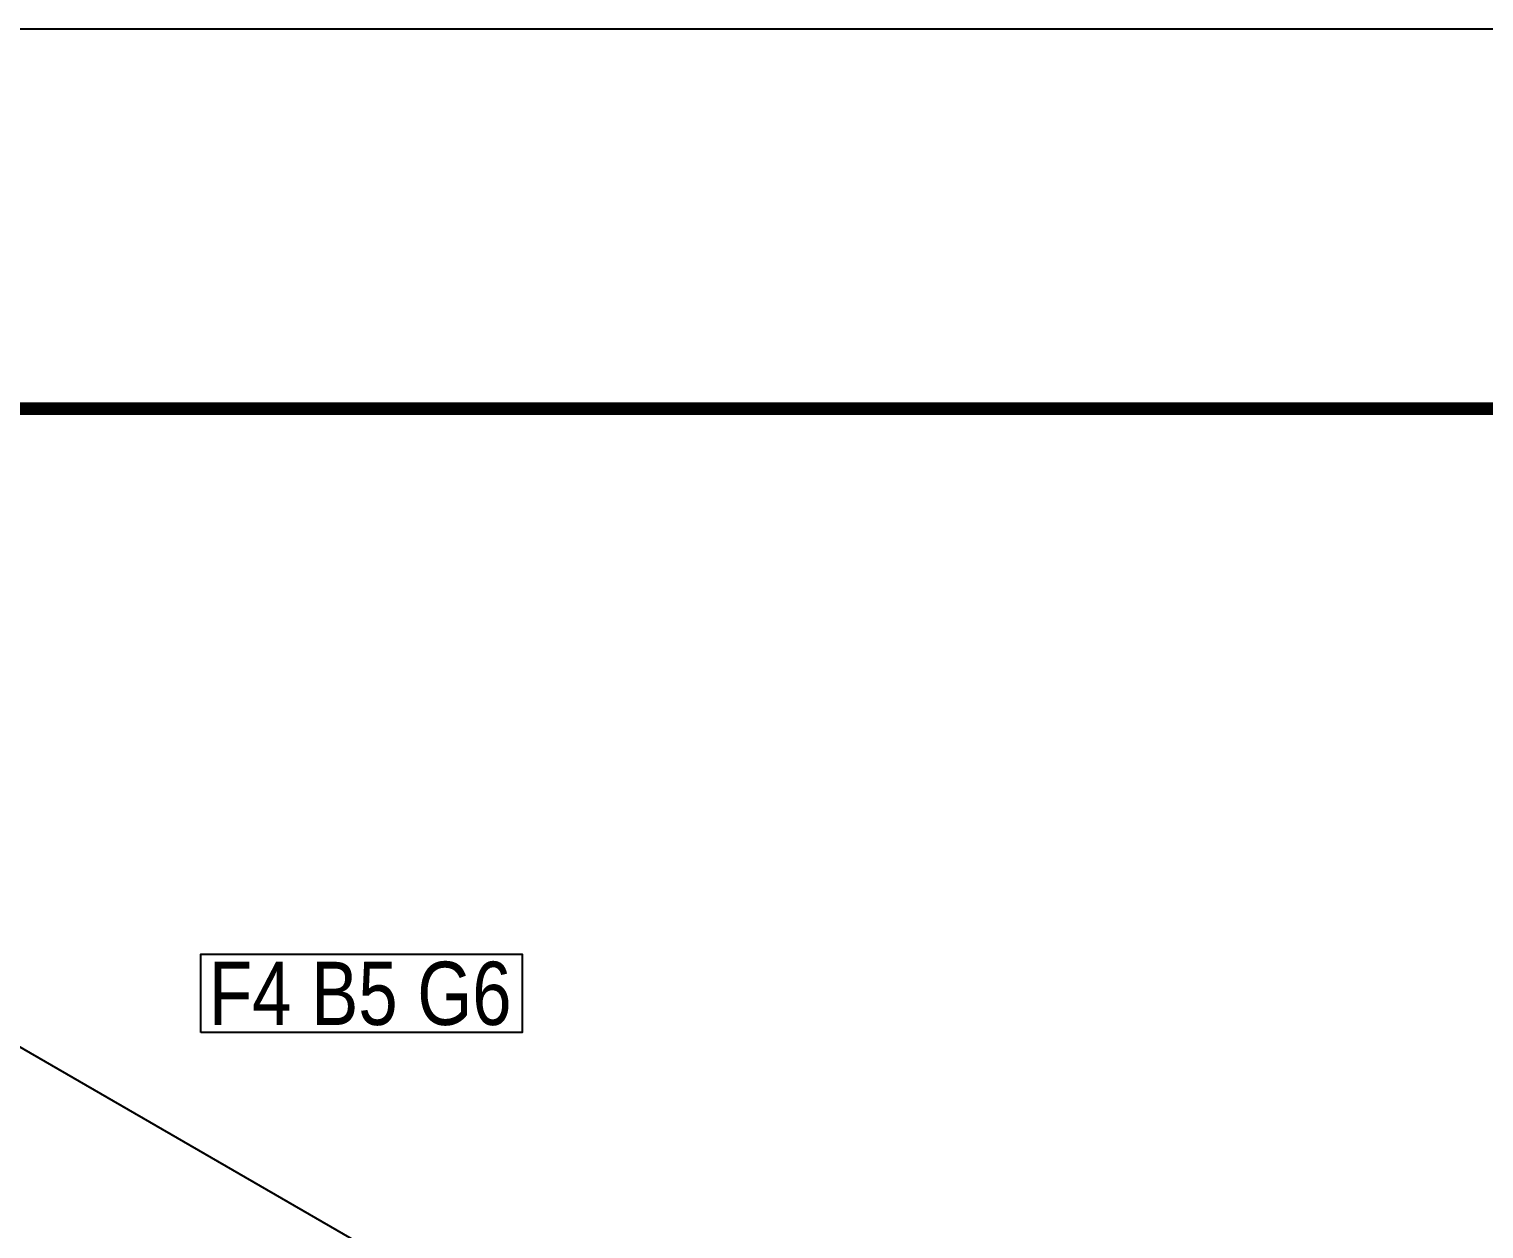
# Model space of a CAD drawing. Header units: millimetres. Extents: x 0 to 594, y 0 to 420.
# Drawn here: x 212.9 to 270.3, y 372.6 to 420 of the extents above; entities that cross this region are included whole.
import ezdxf
from ezdxf.enums import TextEntityAlignment as Align

# ---------------------------------------------------------------- set-up
doc = ezdxf.new("R2010")
doc.units = ezdxf.units.MM
doc.header["$LTSCALE"] = 0.25
doc.layers.add('주석', color=7, linetype='Continuous')
doc.layers.add('치수', color=1, linetype='Continuous')
doc.styles.add('AdskIsoAnnotation', font='arial.ttf', dxfattribs={"width": 0.8, "height": 1})
doc.styles.add('AdskIsoMetric', font='arial.ttf', dxfattribs={"width": 0.8, "height": 2.5})
doc.styles.add('AdskIsoMetric-30', font='arial.ttf', dxfattribs={"width": 0.8, "height": 2.5})
doc.dimstyles.new('AdskIsoMetric', dxfattribs={"dimtxt": 2.5, "dimasz": 2.5, "dimexe": 1, "dimexo": 2, "dimgap": 0.8, "dimtad": 1, "dimdec": 0, "dimrnd": 1, "dimzin": 0, "dimdsep": 46, "dimtxsty": 'AdskIsoMetric', "dimcen": 0, "dimclrt": 7, "dimadec": 0, "dimazin": 0, "dimtfac": 1, "dimtdec": 0, "dimtmove": 1, "dimatfit": 3, "dimfxl": 0, "dimfrac": 2, "dimtolj": 1, "dimtzin": 0, "dimarcsym": 0})

# ---------------------------------------------------------------- blocks, each defined once
blk = doc.blocks.new('*D78')
at = {"layer": 'Defpoints', "color": 0}
for p in [(180.169, 386.492), (233.517, 367.63), (233.517, 352.63)]:
    blk.add_point(p, dxfattribs=at)
at = {"layer": '치수', "color": 0, "lineweight": -2}
for p, q in [((180.169, 388.801), (180.169, 399.585)), ((182.334, 397.18), (231.352, 368.88)), ((233.517, 354.939), (233.517, 368.784))]:
    blk.add_line(p, q, dxfattribs=at)
at = {"layer": '치수', "color": 0}
for points in [[(182.543, 397.541), (182.126, 396.819), (180.169, 398.43)], [(231.56, 369.24), (231.144, 368.519), (233.517, 367.63)]]:
    blk.add_solid(points, dxfattribs=at)
at = {"layer": '치수', "color": 7, "insert": (201.793, 388.564), "char_height": 2.5, "attachment_point": 5, "rotation": 330, "style": 'AdskIsoMetric-30'}
blk.add_mtext('\\A1;786', dxfattribs=at)
blk = doc.blocks.new('AnnoRect')
at = {"color": 0, "linetype": 'ByBlock', "lineweight": -2}
blk.add_wipeout([(-0.8095, -0.6), (-0.8095, 0.6), (0.8095, 0.6), (0.8095, -0.6)], dxfattribs=at)
blk.add_lwpolyline([(-0.8095, -0.6), (-0.8095, 0.6), (0.8095, 0.6), (0.8095, -0.6)], close=True, dxfattribs=at)
at = {"color": 0, "linetype": 'ByBlock', "lineweight": -2, "style": 'AdskIsoAnnotation', "width": 0.8}
blk.add_attdef('XX', text='', height=1, dxfattribs=at).set_placement((0, 0), align=Align.MIDDLE_CENTER)

msp = doc.modelspace()

# ---------------------------------------------------------------- dimensions: what is measured, and where the dimension line sits
at = {"layer": '치수'}
dim = msp.add_linear_dim(base=(233.5171, 367.6296), p1=(180.1692, 386.4919), p2=(233.5171, 352.6296), angle=330, text='786', dimstyle='AdskIsoMetric', override={"dimtad": 0, "dimlfac": 10.724077, "dimtxsty": 'AdskIsoMetric-30', "dimse1": 0, "dimse2": 0, "dimsd1": 0, "dimsd2": 0, "dimtmove": 1}, dxfattribs=at)
dim.commit()
dim.dimension.update_dxf_attribs({"geometry": '*D78', "text_midpoint": (201.7926, 388.5636), "dimtype": 160})

# ---------------------------------------------------------------- next in the draw order: block references
at = {"layer": '주석'}
ref = msp.add_blockref('AnnoRect', (226, 381.8901), dxfattribs=dict(at, xscale=7.844095940959409, yscale=2.585266030013643, zscale=2.5))
ref.add_attrib('XX_001', 'F4 B5 G6', (219.9707, 380.6401), dxfattribs={"layer": '0', "color": 0, "linetype": 'ByBlock', "lineweight": -2, "height": 2.5, "style": 'AdskIsoAnnotation', "width": 0.8})

# ---------------------------------------------------------------- next in the draw order: linework, layer by layer
msp.add_lwpolyline([(0, 0), (594, 0), (594, 420), (0, 420)], close=True)
at = {"const_width": 0.5}
msp.add_lwpolyline([(15, 15), (579, 15), (579, 405), (15, 405)], close=True, dxfattribs=at)

doc.saveas('drawing.dxf')
